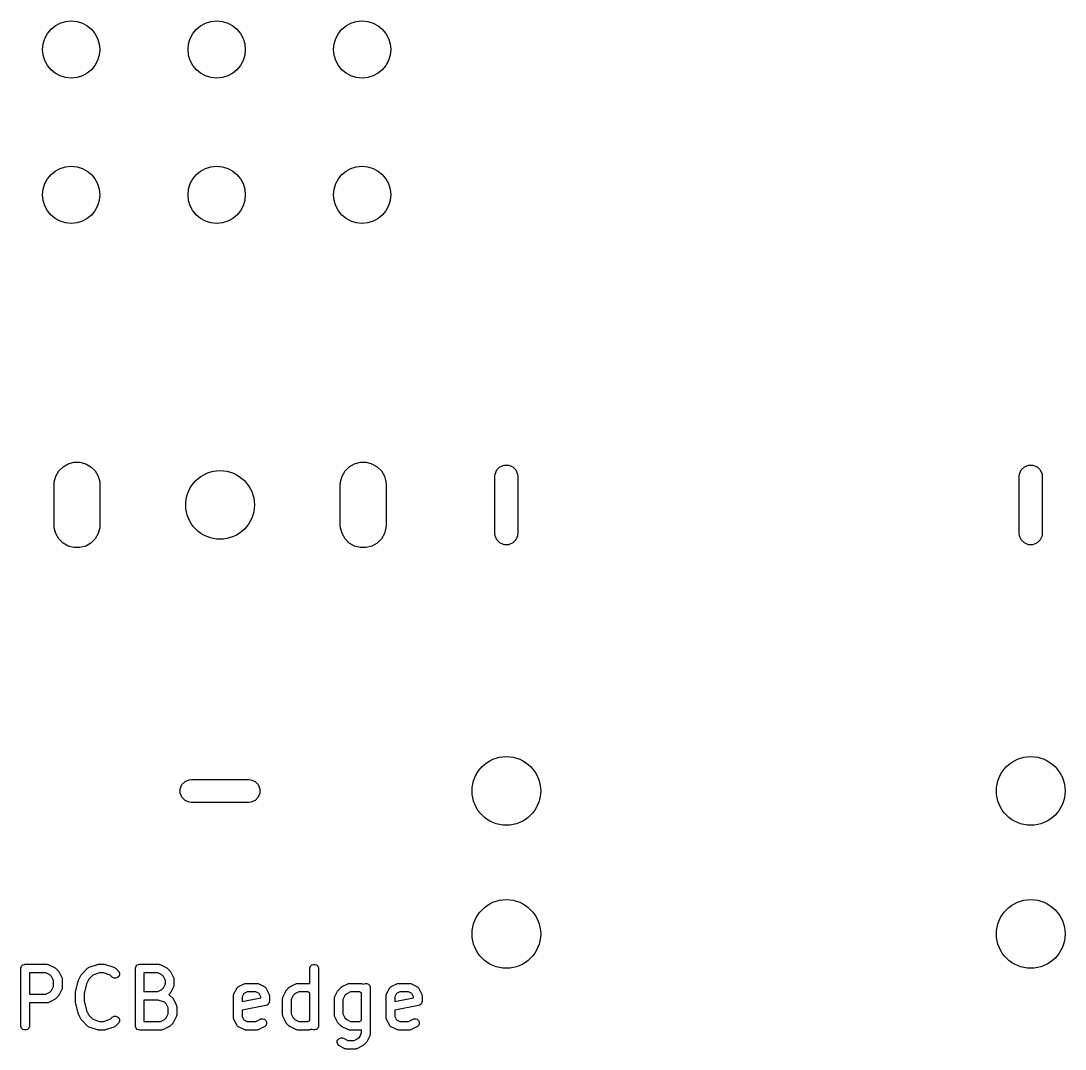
# Model space of a CAD drawing. Extents: x 1.65 to 4.85, y -4.53 to -1.63.
# Drawn here: x 2.459 to 3.177, y -4.272 to -3.565 of the extents above; entities that cross this region are included whole.
import ezdxf

# ---------------------------------------------------------------- set-up
doc = ezdxf.new("R2010")
doc.units = 0
doc.header["$MEASUREMENT"] = 0
doc.layers.add('BLACK', color=7, linetype='CONTINUOUS')

msp = doc.modelspace()

# ---------------------------------------------------------------- linework, layer by layer
at = {"layer": 'BLACK', "linetype": 'CONTINUOUS'}
for p, q in [((2.48805, -3.87136), (2.49161, -3.86931)), ((2.49161, -3.86931), (2.49558, -3.86824)), ((2.49558, -3.86824), (2.49969, -3.86824)), ((2.49969, -3.86824), (2.50366, -3.86931)), ((2.50366, -3.86931), (2.50722, -3.87136)), ((2.6849, -3.87136), (2.68846, -3.86931)), ((2.68846, -3.86931), (2.69243, -3.86824)), ((2.69243, -3.86824), (2.69654, -3.86824)), ((2.69654, -3.86824), (2.70051, -3.86931)), ((2.70051, -3.86931), (2.70408, -3.87136)), ((2.78854, -3.87141), (2.79138, -3.87023)), ((2.79138, -3.87023), (2.79445, -3.87023)), ((2.79445, -3.87023), (2.79729, -3.87141)), ((3.14917, -3.87141), (3.15201, -3.87023)), ((3.15201, -3.87023), (3.15508, -3.87023)), ((3.15508, -3.87023), (3.15792, -3.87141)), ((2.48309, -3.87783), (2.48514, -3.87427)), ((2.48514, -3.87427), (2.48805, -3.87136)), ((2.50722, -3.87136), (2.51013, -3.87427)), ((2.51013, -3.87427), (2.51219, -3.87783)), ((2.67994, -3.87783), (2.68199, -3.87427)), ((2.68199, -3.87427), (2.6849, -3.87136)), ((2.70408, -3.87136), (2.70698, -3.87427)), ((2.70698, -3.87427), (2.70904, -3.87783)), ((2.78504, -3.87795), (2.78519, -3.87642)), ((2.78519, -3.87642), (2.78637, -3.87358)), ((2.78637, -3.87358), (2.78854, -3.87141)), ((2.79729, -3.87141), (2.79946, -3.87358)), ((2.79946, -3.87358), (2.80064, -3.87642)), ((2.80064, -3.87642), (2.80079, -3.87795)), ((3.14567, -3.87795), (3.14582, -3.87642)), ((3.14582, -3.87642), (3.147, -3.87358)), ((3.147, -3.87358), (3.14917, -3.87141)), ((3.15792, -3.87141), (3.16009, -3.87358)), ((3.16009, -3.87358), (3.16127, -3.87642)), ((3.16127, -3.87642), (3.16142, -3.87795)), ((2.48189, -3.88386), (2.48202, -3.8818)), ((2.48189, -3.91142), (2.48189, -3.88386)), ((2.48202, -3.8818), (2.48309, -3.87783)), ((2.51219, -3.87783), (2.51325, -3.8818)), ((2.51325, -3.8818), (2.51339, -3.88386)), ((2.51339, -3.88386), (2.51339, -3.91142)), ((2.67874, -3.88386), (2.67887, -3.8818)), ((2.67874, -3.91142), (2.67874, -3.88386)), ((2.67887, -3.8818), (2.67994, -3.87783)), ((2.70904, -3.87783), (2.7101, -3.8818)), ((2.7101, -3.8818), (2.71024, -3.88386)), ((2.71024, -3.88386), (2.71024, -3.91142)), ((2.78504, -3.91732), (2.78504, -3.87795)), ((2.80079, -3.87795), (2.80079, -3.91732)), ((3.14567, -3.91732), (3.14567, -3.87795)), ((3.16142, -3.87795), (3.16142, -3.91732)), ((2.48202, -3.91347), (2.48189, -3.91142)), ((2.48309, -3.91744), (2.48202, -3.91347)), ((2.51325, -3.91347), (2.51219, -3.91744)), ((2.51339, -3.91142), (2.51325, -3.91347)), ((2.67887, -3.91347), (2.67874, -3.91142)), ((2.67994, -3.91744), (2.67887, -3.91347)), ((2.7101, -3.91347), (2.70904, -3.91744)), ((2.71024, -3.91142), (2.7101, -3.91347)), ((2.48514, -3.921), (2.48309, -3.91744)), ((2.51219, -3.91744), (2.51013, -3.921)), ((2.68199, -3.921), (2.67994, -3.91744)), ((2.70904, -3.91744), (2.70698, -3.921)), ((2.78519, -3.91886), (2.78504, -3.91732)), ((2.78637, -3.9217), (2.78519, -3.91886)), ((2.80064, -3.91886), (2.79946, -3.9217)), ((2.80079, -3.91732), (2.80064, -3.91886)), ((3.14582, -3.91886), (3.14567, -3.91732)), ((3.147, -3.9217), (3.14582, -3.91886)), ((3.16127, -3.91886), (3.16009, -3.9217)), ((3.16142, -3.91732), (3.16127, -3.91886)), ((2.48805, -3.92391), (2.48514, -3.921)), ((2.49161, -3.92597), (2.48805, -3.92391)), ((2.49558, -3.92703), (2.49161, -3.92597)), ((2.49969, -3.92703), (2.49558, -3.92703)), ((2.50366, -3.92597), (2.49969, -3.92703)), ((2.50722, -3.92391), (2.50366, -3.92597)), ((2.51013, -3.921), (2.50722, -3.92391)), ((2.6849, -3.92391), (2.68199, -3.921)), ((2.68846, -3.92597), (2.6849, -3.92391)), ((2.69243, -3.92703), (2.68846, -3.92597)), ((2.69654, -3.92703), (2.69243, -3.92703)), ((2.70051, -3.92597), (2.69654, -3.92703)), ((2.70408, -3.92391), (2.70051, -3.92597)), ((2.70698, -3.921), (2.70408, -3.92391)), ((2.78854, -3.92387), (2.78637, -3.9217)), ((2.79138, -3.92505), (2.78854, -3.92387)), ((2.79445, -3.92505), (2.79138, -3.92505)), ((2.79729, -3.92387), (2.79445, -3.92505)), ((2.79946, -3.9217), (2.79729, -3.92387)), ((3.14917, -3.92387), (3.147, -3.9217)), ((3.15201, -3.92505), (3.14917, -3.92387)), ((3.15508, -3.92505), (3.15201, -3.92505)), ((3.15792, -3.92387), (3.15508, -3.92505)), ((3.16009, -3.9217), (3.15792, -3.92387)), ((2.56866, -4.09295), (2.56983, -4.09011)), ((2.56866, -4.09602), (2.56866, -4.09295)), ((2.56983, -4.09011), (2.572, -4.08794)), ((2.572, -4.08794), (2.57484, -4.08677)), ((2.57484, -4.08677), (2.57638, -4.08661)), ((2.57638, -4.08661), (2.61575, -4.08661)), ((2.61575, -4.08661), (2.61728, -4.08677)), ((2.61728, -4.08677), (2.62012, -4.08794)), ((2.62012, -4.08794), (2.6223, -4.09011)), ((2.6223, -4.09011), (2.62347, -4.09295)), ((2.62347, -4.09295), (2.62347, -4.09602)), ((2.56983, -4.09886), (2.56866, -4.09602)), ((2.572, -4.10104), (2.56983, -4.09886)), ((2.6223, -4.09886), (2.62012, -4.10104)), ((2.62347, -4.09602), (2.6223, -4.09886)), ((2.57484, -4.10221), (2.572, -4.10104)), ((2.57638, -4.10236), (2.57484, -4.10221)), ((2.61575, -4.10236), (2.57638, -4.10236)), ((2.61728, -4.10221), (2.61575, -4.10236)), ((2.62012, -4.10104), (2.61728, -4.10221)), ((2.45912, -4.21615), (2.45956, -4.21508)), ((2.45956, -4.21508), (2.46038, -4.21427)), ((2.46038, -4.21427), (2.46144, -4.21383)), ((2.46144, -4.21383), (2.46202, -4.21377)), ((2.46202, -4.21377), (2.47702, -4.21377)), ((2.47702, -4.21377), (2.47759, -4.21383)), ((2.47759, -4.21383), (2.47769, -4.21387)), ((2.47769, -4.21387), (2.4778, -4.21388)), ((2.4778, -4.21388), (2.47834, -4.21408)), ((2.47834, -4.21408), (2.48209, -4.21596)), ((2.50608, -4.2158), (2.5117, -4.21392)), ((2.5117, -4.21392), (2.51199, -4.21386)), ((2.51199, -4.21386), (2.51206, -4.21383)), ((2.51206, -4.21383), (2.51216, -4.21382)), ((2.51216, -4.21382), (2.51227, -4.2138)), ((2.51227, -4.2138), (2.51234, -4.2138)), ((2.51234, -4.2138), (2.51264, -4.21377)), ((2.51264, -4.21377), (2.51639, -4.21377)), ((2.51639, -4.21377), (2.51668, -4.2138)), ((2.51668, -4.2138), (2.51675, -4.2138)), ((2.51675, -4.2138), (2.51686, -4.21382)), ((2.51686, -4.21382), (2.51696, -4.21383)), ((2.51696, -4.21383), (2.51703, -4.21386)), ((2.51703, -4.21386), (2.51732, -4.21392)), ((2.51732, -4.21392), (2.52294, -4.2158)), ((2.53786, -4.21615), (2.5383, -4.21508)), ((2.5383, -4.21508), (2.53912, -4.21427)), ((2.53912, -4.21427), (2.54018, -4.21383)), ((2.54018, -4.21383), (2.54076, -4.21377)), ((2.54076, -4.21377), (2.55388, -4.21377)), ((2.55388, -4.21377), (2.55446, -4.21383)), ((2.55446, -4.21383), (2.55455, -4.21387)), ((2.55455, -4.21387), (2.55466, -4.21388)), ((2.55466, -4.21388), (2.5552, -4.21408)), ((2.5552, -4.21408), (2.55895, -4.21596)), ((2.65785, -4.21615), (2.65829, -4.21508)), ((2.65829, -4.21508), (2.6591, -4.21427)), ((2.6591, -4.21427), (2.66017, -4.21383)), ((2.66017, -4.21383), (2.66132, -4.21383)), ((2.66132, -4.21383), (2.66238, -4.21427)), ((2.66238, -4.21427), (2.6632, -4.21508)), ((2.6632, -4.21508), (2.66364, -4.21615)), ((2.45906, -4.21673), (2.45912, -4.21615)), ((2.45906, -4.2561), (2.45906, -4.21673)), ((2.47632, -4.21968), (2.46497, -4.21968)), ((2.46497, -4.21968), (2.46497, -4.23439)), ((2.47902, -4.22103), (2.47632, -4.21968)), ((2.48021, -4.22222), (2.47902, -4.22103)), ((2.48156, -4.22492), (2.48021, -4.22222)), ((2.48209, -4.21596), (2.48233, -4.21611)), ((2.48233, -4.21611), (2.48241, -4.21614)), ((2.48241, -4.21614), (2.48249, -4.21621)), ((2.48249, -4.21621), (2.48258, -4.21627)), ((2.48258, -4.21627), (2.48263, -4.21633)), ((2.48263, -4.21633), (2.48285, -4.21651)), ((2.48285, -4.21651), (2.48473, -4.21839)), ((2.48473, -4.21839), (2.48491, -4.21861)), ((2.48491, -4.21861), (2.48497, -4.21866)), ((2.48497, -4.21866), (2.48503, -4.21875)), ((2.48503, -4.21875), (2.48509, -4.21883)), ((2.48509, -4.21883), (2.48512, -4.21891)), ((2.48512, -4.21891), (2.48528, -4.21915)), ((2.48528, -4.21915), (2.48716, -4.2229)), ((2.49875, -4.22478), (2.50062, -4.22103)), ((2.50062, -4.22103), (2.50078, -4.22078)), ((2.50078, -4.22078), (2.50081, -4.22071)), ((2.50081, -4.22071), (2.50087, -4.22063)), ((2.50087, -4.22063), (2.50093, -4.22054)), ((2.50093, -4.22054), (2.50099, -4.22049)), ((2.50099, -4.22049), (2.50117, -4.22026)), ((2.50117, -4.22026), (2.50492, -4.21651)), ((2.50492, -4.21651), (2.50537, -4.21614)), ((2.50537, -4.21614), (2.50547, -4.2161)), ((2.50547, -4.2161), (2.50555, -4.21603)), ((2.50555, -4.21603), (2.50608, -4.2158)), ((2.50861, -4.22118), (2.50569, -4.2241)), ((2.51312, -4.21968), (2.50861, -4.22118)), ((2.51591, -4.21968), (2.51312, -4.21968)), ((2.52041, -4.22118), (2.51591, -4.21968)), ((2.5218, -4.22256), (2.52041, -4.22118)), ((2.52294, -4.2158), (2.52347, -4.21603)), ((2.52347, -4.21603), (2.52355, -4.2161)), ((2.52355, -4.2161), (2.52365, -4.21614)), ((2.52365, -4.21614), (2.5241, -4.21651)), ((2.5241, -4.21651), (2.52597, -4.21839)), ((2.52634, -4.22212), (2.52552, -4.22293)), ((2.52597, -4.21839), (2.52634, -4.21883)), ((2.52634, -4.21883), (2.52678, -4.2199)), ((2.52678, -4.22105), (2.52634, -4.22212)), ((2.52678, -4.2199), (2.52678, -4.22105)), ((2.5378, -4.21673), (2.53786, -4.21615)), ((2.5378, -4.2561), (2.5378, -4.21673)), ((2.55318, -4.21968), (2.54371, -4.21968)), ((2.54371, -4.21968), (2.54371, -4.23252)), ((2.55588, -4.22103), (2.55318, -4.21968)), ((2.55708, -4.22222), (2.55588, -4.22103)), ((2.55843, -4.22492), (2.55708, -4.22222)), ((2.55895, -4.21596), (2.5592, -4.21611)), ((2.5592, -4.21611), (2.55927, -4.21614)), ((2.55927, -4.21614), (2.55935, -4.21621)), ((2.55935, -4.21621), (2.55944, -4.21627)), ((2.55944, -4.21627), (2.55949, -4.21633)), ((2.55949, -4.21633), (2.55972, -4.21651)), ((2.55972, -4.21651), (2.56159, -4.21839)), ((2.56159, -4.21839), (2.56178, -4.21861)), ((2.56178, -4.21861), (2.56184, -4.21866)), ((2.56184, -4.21866), (2.56189, -4.21875)), ((2.56189, -4.21875), (2.56196, -4.21883)), ((2.56196, -4.21883), (2.56199, -4.21891)), ((2.56199, -4.21891), (2.56215, -4.21915)), ((2.56215, -4.21915), (2.56402, -4.2229)), ((2.65779, -4.21673), (2.65785, -4.21615)), ((2.65779, -4.22701), (2.65779, -4.21673)), ((2.66364, -4.21615), (2.6637, -4.21673)), ((2.6637, -4.21673), (2.6637, -4.2561)), ((2.48021, -4.23185), (2.48156, -4.22915)), ((2.48156, -4.22915), (2.48156, -4.22492)), ((2.48716, -4.2229), (2.48736, -4.22344)), ((2.48736, -4.22344), (2.48737, -4.22355)), ((2.48737, -4.22355), (2.48741, -4.22365)), ((2.48741, -4.22365), (2.48747, -4.22422)), ((2.48747, -4.22422), (2.48747, -4.22985)), ((2.49665, -4.23288), (2.49852, -4.22538)), ((2.49852, -4.22538), (2.49854, -4.22534)), ((2.49854, -4.22532), (2.49863, -4.22508)), ((2.49854, -4.22534), (2.49854, -4.22532)), ((2.49863, -4.22508), (2.49872, -4.22484)), ((2.49872, -4.22484), (2.49873, -4.22482)), ((2.49873, -4.22482), (2.49875, -4.22478)), ((2.50417, -4.22713), (2.50247, -4.23396)), ((2.50569, -4.2241), (2.50417, -4.22713)), ((2.52224, -4.22293), (2.5218, -4.22256)), ((2.52331, -4.22337), (2.52224, -4.22293)), ((2.52446, -4.22337), (2.52331, -4.22337)), ((2.52552, -4.22293), (2.52446, -4.22337)), ((2.55708, -4.22997), (2.55843, -4.22728)), ((2.55843, -4.22728), (2.55843, -4.22492)), ((2.56402, -4.22929), (2.56215, -4.23304)), ((2.56402, -4.2229), (2.56423, -4.22344)), ((2.56423, -4.22875), (2.56402, -4.22929)), ((2.56423, -4.22344), (2.56424, -4.22355)), ((2.56424, -4.22865), (2.56423, -4.22875)), ((2.56424, -4.22355), (2.56428, -4.22365)), ((2.56428, -4.22855), (2.56424, -4.22865)), ((2.56428, -4.22365), (2.56433, -4.22422)), ((2.56433, -4.22797), (2.56428, -4.22855)), ((2.56433, -4.22422), (2.56433, -4.22797)), ((2.60807, -4.22967), (2.60831, -4.22939)), ((2.60831, -4.22939), (2.6086, -4.22921)), ((2.6086, -4.22921), (2.60866, -4.22916)), ((2.60866, -4.22916), (2.60871, -4.22914)), ((2.60871, -4.22914), (2.6088, -4.22908)), ((2.6088, -4.22908), (2.61255, -4.22721)), ((2.61255, -4.22721), (2.61309, -4.227)), ((2.61309, -4.227), (2.6132, -4.22699)), ((2.6132, -4.22699), (2.6133, -4.22695)), ((2.6133, -4.22695), (2.61387, -4.2269)), ((2.61387, -4.2269), (2.62137, -4.2269)), ((2.62137, -4.2269), (2.62195, -4.22695)), ((2.62195, -4.22695), (2.62205, -4.22699)), ((2.62205, -4.22699), (2.62215, -4.227)), ((2.62215, -4.227), (2.62269, -4.22721)), ((2.62269, -4.22721), (2.62644, -4.22908)), ((2.62644, -4.22908), (2.62654, -4.22914)), ((2.62654, -4.22914), (2.62658, -4.22916)), ((2.62658, -4.22916), (2.62664, -4.22921)), ((2.62664, -4.22921), (2.62693, -4.22939)), ((2.62693, -4.22939), (2.62717, -4.22967)), ((2.64366, -4.22964), (2.64388, -4.22945)), ((2.64388, -4.22945), (2.64393, -4.22939)), ((2.64393, -4.22939), (2.64402, -4.22933)), ((2.64402, -4.22933), (2.6441, -4.22927)), ((2.6441, -4.22927), (2.64418, -4.22924)), ((2.64418, -4.22924), (2.64442, -4.22908)), ((2.64442, -4.22908), (2.64817, -4.22721)), ((2.64817, -4.22721), (2.64871, -4.227)), ((2.64871, -4.227), (2.64882, -4.22699)), ((2.64882, -4.22699), (2.64892, -4.22695)), ((2.64892, -4.22695), (2.64949, -4.2269)), ((2.64949, -4.2269), (2.65699, -4.2269)), ((2.65699, -4.2269), (2.65757, -4.22695)), ((2.65757, -4.22695), (2.65767, -4.22699)), ((2.65767, -4.22699), (2.65777, -4.227)), ((2.65777, -4.227), (2.65779, -4.22701)), ((2.67928, -4.22964), (2.6795, -4.22945)), ((2.6795, -4.22945), (2.67955, -4.22939)), ((2.67955, -4.22939), (2.67964, -4.22933)), ((2.67964, -4.22933), (2.67972, -4.22927)), ((2.67972, -4.22927), (2.6798, -4.22924)), ((2.6798, -4.22924), (2.68004, -4.22908)), ((2.68004, -4.22908), (2.68379, -4.22721)), ((2.68379, -4.22721), (2.68433, -4.227)), ((2.68433, -4.227), (2.68444, -4.22699)), ((2.68444, -4.22699), (2.68454, -4.22695)), ((2.68454, -4.22695), (2.68511, -4.2269)), ((2.68511, -4.2269), (2.69261, -4.2269)), ((2.69261, -4.2269), (2.69319, -4.22695)), ((2.69319, -4.22695), (2.69329, -4.22699)), ((2.69329, -4.22699), (2.69339, -4.227)), ((2.69339, -4.227), (2.69393, -4.22721)), ((2.69393, -4.22721), (2.69458, -4.22753)), ((2.69458, -4.22753), (2.69472, -4.22739)), ((2.69472, -4.22739), (2.69579, -4.22695)), ((2.69579, -4.22695), (2.69694, -4.22695)), ((2.69694, -4.22695), (2.698, -4.22739)), ((2.698, -4.22739), (2.69882, -4.22821)), ((2.69882, -4.22821), (2.69926, -4.22927)), ((2.69926, -4.22927), (2.69932, -4.22985)), ((2.71306, -4.22967), (2.7133, -4.22939)), ((2.7133, -4.22939), (2.71359, -4.22921)), ((2.71359, -4.22921), (2.71365, -4.22916)), ((2.71365, -4.22916), (2.71369, -4.22914)), ((2.71369, -4.22914), (2.71379, -4.22908)), ((2.71379, -4.22908), (2.71754, -4.22721)), ((2.71754, -4.22721), (2.71808, -4.227)), ((2.71808, -4.227), (2.71819, -4.22699)), ((2.71819, -4.22699), (2.71828, -4.22695)), ((2.71828, -4.22695), (2.71886, -4.2269)), ((2.71886, -4.2269), (2.72636, -4.2269)), ((2.72636, -4.2269), (2.72694, -4.22695)), ((2.72694, -4.22695), (2.72703, -4.22699)), ((2.72703, -4.22699), (2.72714, -4.227)), ((2.72714, -4.227), (2.72768, -4.22721)), ((2.72768, -4.22721), (2.73143, -4.22908)), ((2.73143, -4.22908), (2.73153, -4.22914)), ((2.73153, -4.22914), (2.73157, -4.22916)), ((2.73157, -4.22916), (2.73163, -4.22921)), ((2.73163, -4.22921), (2.73192, -4.22939)), ((2.73192, -4.22939), (2.73216, -4.22967)), ((2.46497, -4.23439), (2.47632, -4.23439)), ((2.47632, -4.23439), (2.47902, -4.23305)), ((2.47902, -4.23305), (2.48021, -4.23185)), ((2.48473, -4.23569), (2.48285, -4.23756)), ((2.48491, -4.23546), (2.48473, -4.23569)), ((2.48497, -4.23541), (2.48491, -4.23546)), ((2.48503, -4.23532), (2.48497, -4.23541)), ((2.48509, -4.23524), (2.48503, -4.23532)), ((2.48512, -4.23517), (2.48509, -4.23524)), ((2.48528, -4.23492), (2.48512, -4.23517)), ((2.48716, -4.23117), (2.48528, -4.23492)), ((2.48736, -4.23063), (2.48716, -4.23117)), ((2.48737, -4.23052), (2.48736, -4.23063)), ((2.48741, -4.23042), (2.48737, -4.23052)), ((2.48747, -4.22985), (2.48741, -4.23042)), ((2.49656, -4.23345), (2.4966, -4.23324)), ((2.49657, -4.2335), (2.49656, -4.23345)), ((2.49656, -4.2336), (2.49657, -4.2335)), ((2.49656, -4.23922), (2.49656, -4.2336)), ((2.4966, -4.23324), (2.49662, -4.23302)), ((2.49662, -4.23302), (2.49663, -4.23298)), ((2.49663, -4.23298), (2.49665, -4.23288)), ((2.50247, -4.23396), (2.50247, -4.23886)), ((2.54371, -4.23252), (2.55318, -4.23252)), ((2.55318, -4.23252), (2.55588, -4.23117)), ((2.55588, -4.23117), (2.55708, -4.22997)), ((2.56159, -4.23381), (2.56073, -4.23468)), ((2.56073, -4.23468), (2.56097, -4.23478)), ((2.56097, -4.23478), (2.56105, -4.23485)), ((2.56105, -4.23485), (2.56115, -4.23489)), ((2.56115, -4.23489), (2.56159, -4.23526)), ((2.56178, -4.23358), (2.56159, -4.23381)), ((2.56159, -4.23526), (2.56347, -4.23713)), ((2.56184, -4.23353), (2.56178, -4.23358)), ((2.56189, -4.23344), (2.56184, -4.23353)), ((2.56196, -4.23336), (2.56189, -4.23344)), ((2.56199, -4.23329), (2.56196, -4.23336)), ((2.56215, -4.23304), (2.56199, -4.23329)), ((2.6053, -4.23547), (2.60535, -4.2349)), ((2.6053, -4.25047), (2.6053, -4.23547)), ((2.60535, -4.2349), (2.60539, -4.2348)), ((2.60539, -4.2348), (2.6054, -4.23469)), ((2.6054, -4.23469), (2.60561, -4.23415)), ((2.60561, -4.23415), (2.60748, -4.2304)), ((2.60748, -4.2304), (2.60754, -4.23031)), ((2.60754, -4.23031), (2.60756, -4.23026)), ((2.60756, -4.23026), (2.60761, -4.2302)), ((2.60761, -4.2302), (2.60779, -4.22991)), ((2.60779, -4.22991), (2.60807, -4.22967)), ((2.61232, -4.23392), (2.6112, -4.23617)), ((2.6112, -4.23617), (2.6112, -4.23937)), ((2.61457, -4.2328), (2.61232, -4.23392)), ((2.62068, -4.2328), (2.61457, -4.2328)), ((2.62292, -4.23392), (2.62068, -4.2328)), ((2.62404, -4.23617), (2.62292, -4.23392)), ((2.62404, -4.2368), (2.62404, -4.23617)), ((2.62717, -4.22967), (2.62745, -4.22991)), ((2.62745, -4.22991), (2.62764, -4.2302)), ((2.62764, -4.2302), (2.62769, -4.23026)), ((2.62769, -4.23026), (2.6277, -4.23031)), ((2.6277, -4.23031), (2.62776, -4.2304)), ((2.62776, -4.2304), (2.62964, -4.23415)), ((2.62964, -4.23415), (2.62984, -4.23469)), ((2.62984, -4.23469), (2.62985, -4.2348)), ((2.62985, -4.2348), (2.62989, -4.2349)), ((2.62989, -4.2349), (2.62995, -4.23547)), ((2.62995, -4.23547), (2.62995, -4.23922)), ((2.63904, -4.23735), (2.6391, -4.23677)), ((2.6391, -4.23677), (2.63914, -4.23667)), ((2.63914, -4.23667), (2.63915, -4.23657)), ((2.63915, -4.23657), (2.63935, -4.23603)), ((2.63935, -4.23603), (2.64123, -4.23228)), ((2.64123, -4.23228), (2.64138, -4.23203)), ((2.64138, -4.23203), (2.64141, -4.23196)), ((2.64141, -4.23196), (2.64148, -4.23188)), ((2.64148, -4.23188), (2.64154, -4.23179)), ((2.64154, -4.23179), (2.6416, -4.23174)), ((2.6416, -4.23174), (2.64178, -4.23151)), ((2.64178, -4.23151), (2.64366, -4.22964)), ((2.6463, -4.23535), (2.64495, -4.23804)), ((2.64749, -4.23415), (2.6463, -4.23535)), ((2.65019, -4.2328), (2.64749, -4.23415)), ((2.6563, -4.2328), (2.65019, -4.2328)), ((2.65779, -4.23355), (2.6563, -4.2328)), ((2.65779, -4.2524), (2.65779, -4.23355)), ((2.67466, -4.23735), (2.67472, -4.23677)), ((2.67472, -4.23677), (2.67476, -4.23667)), ((2.67476, -4.23667), (2.67477, -4.23657)), ((2.67477, -4.23657), (2.67497, -4.23603)), ((2.67497, -4.23603), (2.67685, -4.23228)), ((2.67685, -4.23228), (2.67701, -4.23203)), ((2.67701, -4.23203), (2.67703, -4.23196)), ((2.67703, -4.23196), (2.6771, -4.23188)), ((2.6771, -4.23188), (2.67716, -4.23179)), ((2.67716, -4.23179), (2.67722, -4.23174)), ((2.67722, -4.23174), (2.6774, -4.23151)), ((2.6774, -4.23151), (2.67928, -4.22964)), ((2.68192, -4.23535), (2.68057, -4.23804)), ((2.68311, -4.23415), (2.68192, -4.23535)), ((2.68581, -4.2328), (2.68311, -4.23415)), ((2.69192, -4.2328), (2.68581, -4.2328)), ((2.69341, -4.23355), (2.69192, -4.2328)), ((2.69341, -4.2524), (2.69341, -4.23355)), ((2.69932, -4.22985), (2.69932, -4.26172)), ((2.71028, -4.23547), (2.71034, -4.2349)), ((2.71028, -4.25047), (2.71028, -4.23547)), ((2.71034, -4.2349), (2.71038, -4.2348)), ((2.71038, -4.2348), (2.71039, -4.23469)), ((2.71039, -4.23469), (2.71059, -4.23415)), ((2.71059, -4.23415), (2.71247, -4.2304)), ((2.71247, -4.2304), (2.71253, -4.23031)), ((2.71253, -4.23031), (2.71255, -4.23026)), ((2.71255, -4.23026), (2.71259, -4.2302)), ((2.71259, -4.2302), (2.71278, -4.22991)), ((2.71278, -4.22991), (2.71306, -4.22967)), ((2.71731, -4.23392), (2.71619, -4.23617)), ((2.71619, -4.23617), (2.71619, -4.23937)), ((2.71956, -4.2328), (2.71731, -4.23392)), ((2.72566, -4.2328), (2.71956, -4.2328)), ((2.72791, -4.23392), (2.72566, -4.2328)), ((2.72903, -4.23617), (2.72791, -4.23392)), ((2.72903, -4.2368), (2.72903, -4.23617)), ((2.73216, -4.22967), (2.73244, -4.22991)), ((2.73244, -4.22991), (2.73262, -4.2302)), ((2.73262, -4.2302), (2.73267, -4.23026)), ((2.73267, -4.23026), (2.73269, -4.23031)), ((2.73269, -4.23031), (2.73275, -4.2304)), ((2.73275, -4.2304), (2.73462, -4.23415)), ((2.73462, -4.23415), (2.73483, -4.23469)), ((2.73483, -4.23469), (2.73484, -4.2348)), ((2.73484, -4.2348), (2.73488, -4.2349)), ((2.73488, -4.2349), (2.73494, -4.23547)), ((2.73494, -4.23547), (2.73494, -4.23922)), ((2.47702, -4.2403), (2.46497, -4.2403)), ((2.46497, -4.2403), (2.46497, -4.2561)), ((2.47759, -4.24024), (2.47702, -4.2403)), ((2.47769, -4.2402), (2.47759, -4.24024)), ((2.4778, -4.2402), (2.47769, -4.2402)), ((2.47834, -4.23999), (2.4778, -4.2402)), ((2.48209, -4.23811), (2.47834, -4.23999)), ((2.48233, -4.23796), (2.48209, -4.23811)), ((2.48241, -4.23793), (2.48233, -4.23796)), ((2.48249, -4.23786), (2.48241, -4.23793)), ((2.48258, -4.23781), (2.48249, -4.23786)), ((2.48263, -4.23775), (2.48258, -4.23781)), ((2.48285, -4.23756), (2.48263, -4.23775)), ((2.49657, -4.23932), (2.49656, -4.23922)), ((2.49656, -4.23937), (2.49657, -4.23932)), ((2.4966, -4.23958), (2.49656, -4.23937)), ((2.49662, -4.2398), (2.4966, -4.23958)), ((2.49663, -4.23984), (2.49662, -4.2398)), ((2.49665, -4.23994), (2.49663, -4.23984)), ((2.49852, -4.24744), (2.49665, -4.23994)), ((2.50247, -4.23886), (2.50417, -4.24569)), ((2.5534, -4.23843), (2.54371, -4.23843)), ((2.54371, -4.23843), (2.54371, -4.25314)), ((2.55791, -4.23993), (2.5534, -4.23843)), ((2.55895, -4.24097), (2.55791, -4.23993)), ((2.5603, -4.24367), (2.55895, -4.24097)), ((2.5603, -4.2479), (2.5603, -4.24367)), ((2.56347, -4.23713), (2.56365, -4.23736)), ((2.56365, -4.23736), (2.56371, -4.23741)), ((2.56371, -4.23741), (2.56377, -4.2375)), ((2.56377, -4.2375), (2.56383, -4.23758)), ((2.56383, -4.23758), (2.56386, -4.23765)), ((2.56386, -4.23765), (2.56402, -4.2379)), ((2.56402, -4.2379), (2.5659, -4.24165)), ((2.5659, -4.24165), (2.5661, -4.24219)), ((2.5661, -4.24219), (2.56611, -4.2423)), ((2.56611, -4.2423), (2.56615, -4.2424)), ((2.56615, -4.2424), (2.56621, -4.24297)), ((2.56621, -4.24297), (2.56621, -4.2486)), ((2.6112, -4.23937), (2.62404, -4.2368)), ((2.62758, -4.24212), (2.6112, -4.24539)), ((2.62813, -4.24195), (2.62758, -4.24212)), ((2.62837, -4.24179), (2.62813, -4.24195)), ((2.62864, -4.24168), (2.62837, -4.24179)), ((2.62884, -4.24147), (2.62864, -4.24168)), ((2.62909, -4.24131), (2.62884, -4.24147)), ((2.62925, -4.24107), (2.62909, -4.24131)), ((2.62945, -4.24086), (2.62925, -4.24107)), ((2.62956, -4.24059), (2.62945, -4.24086)), ((2.62973, -4.24035), (2.62956, -4.24059)), ((2.62978, -4.24007), (2.62973, -4.24035)), ((2.62989, -4.2398), (2.62978, -4.24007)), ((2.62995, -4.23922), (2.62989, -4.2398)), ((2.63904, -4.2486), (2.63904, -4.23735)), ((2.64495, -4.23804), (2.64495, -4.2479)), ((2.67466, -4.2486), (2.67466, -4.23735)), ((2.68057, -4.23804), (2.68057, -4.2479)), ((2.71619, -4.23937), (2.72903, -4.2368)), ((2.73256, -4.24212), (2.71619, -4.24539)), ((2.73312, -4.24195), (2.73256, -4.24212)), ((2.73336, -4.24179), (2.73312, -4.24195)), ((2.73362, -4.24168), (2.73336, -4.24179)), ((2.73383, -4.24147), (2.73362, -4.24168)), ((2.73407, -4.24131), (2.73383, -4.24147)), ((2.73423, -4.24107), (2.73407, -4.24131)), ((2.73444, -4.24086), (2.73423, -4.24107)), ((2.73455, -4.24059), (2.73444, -4.24086)), ((2.73471, -4.24035), (2.73455, -4.24059)), ((2.73477, -4.24007), (2.73471, -4.24035)), ((2.73488, -4.2398), (2.73477, -4.24007)), ((2.73494, -4.23922), (2.73488, -4.2398)), ((2.49854, -4.24748), (2.49852, -4.24744)), ((2.49854, -4.2475), (2.49854, -4.24748)), ((2.49863, -4.24774), (2.49854, -4.2475)), ((2.49872, -4.24798), (2.49863, -4.24774)), ((2.49873, -4.248), (2.49872, -4.24798)), ((2.49875, -4.24804), (2.49873, -4.248)), ((2.50062, -4.25179), (2.49875, -4.24804)), ((2.50417, -4.24569), (2.50569, -4.24872)), ((2.50569, -4.24872), (2.50861, -4.25164)), ((2.52041, -4.25164), (2.5218, -4.25026)), ((2.5218, -4.25026), (2.52224, -4.24989)), ((2.52224, -4.24989), (2.52331, -4.24945)), ((2.52331, -4.24945), (2.52446, -4.24945)), ((2.52446, -4.24945), (2.52552, -4.24989)), ((2.52552, -4.24989), (2.52634, -4.25071)), ((2.52634, -4.25071), (2.52678, -4.25177)), ((2.55776, -4.25179), (2.55895, -4.2506)), ((2.55895, -4.2506), (2.5603, -4.2479)), ((2.5659, -4.24992), (2.56402, -4.25367)), ((2.5661, -4.24938), (2.5659, -4.24992)), ((2.56611, -4.24927), (2.5661, -4.24938)), ((2.56615, -4.24917), (2.56611, -4.24927)), ((2.56621, -4.2486), (2.56615, -4.24917)), ((2.60535, -4.25105), (2.6053, -4.25047)), ((2.60539, -4.25114), (2.60535, -4.25105)), ((2.6054, -4.25125), (2.60539, -4.25114)), ((2.6112, -4.24539), (2.6112, -4.24977)), ((2.6112, -4.24977), (2.61232, -4.25202)), ((2.6391, -4.24917), (2.63904, -4.2486)), ((2.63914, -4.24927), (2.6391, -4.24917)), ((2.63915, -4.24938), (2.63914, -4.24927)), ((2.63935, -4.24992), (2.63915, -4.24938)), ((2.64123, -4.25367), (2.63935, -4.24992)), ((2.64495, -4.2479), (2.6463, -4.2506)), ((2.6463, -4.2506), (2.64749, -4.25179)), ((2.67472, -4.24917), (2.67466, -4.2486)), ((2.67476, -4.24927), (2.67472, -4.24917)), ((2.67477, -4.24938), (2.67476, -4.24927)), ((2.67497, -4.24992), (2.67477, -4.24938)), ((2.67685, -4.25367), (2.67497, -4.24992)), ((2.68057, -4.2479), (2.68192, -4.2506)), ((2.68192, -4.2506), (2.68311, -4.25179)), ((2.71034, -4.25105), (2.71028, -4.25047)), ((2.71038, -4.25114), (2.71034, -4.25105)), ((2.71039, -4.25125), (2.71038, -4.25114)), ((2.71619, -4.24539), (2.71619, -4.24977)), ((2.71619, -4.24977), (2.71731, -4.25202)), ((2.45912, -4.25667), (2.45906, -4.2561)), ((2.45956, -4.25774), (2.45912, -4.25667)), ((2.46038, -4.25855), (2.45956, -4.25774)), ((2.46447, -4.25774), (2.46366, -4.25855)), ((2.46491, -4.25667), (2.46447, -4.25774)), ((2.46497, -4.2561), (2.46491, -4.25667)), ((2.50078, -4.25204), (2.50062, -4.25179)), ((2.50081, -4.25211), (2.50078, -4.25204)), ((2.50087, -4.25219), (2.50081, -4.25211)), ((2.50093, -4.25228), (2.50087, -4.25219)), ((2.50099, -4.25233), (2.50093, -4.25228)), ((2.50117, -4.25256), (2.50099, -4.25233)), ((2.50492, -4.25631), (2.50117, -4.25256)), ((2.50537, -4.25668), (2.50492, -4.25631)), ((2.50547, -4.25672), (2.50537, -4.25668)), ((2.50555, -4.25679), (2.50547, -4.25672)), ((2.50608, -4.25702), (2.50555, -4.25679)), ((2.5117, -4.2589), (2.50608, -4.25702)), ((2.50861, -4.25164), (2.51312, -4.25314)), ((2.51312, -4.25314), (2.51591, -4.25314)), ((2.51591, -4.25314), (2.52041, -4.25164)), ((2.52294, -4.25702), (2.51732, -4.2589)), ((2.52347, -4.25679), (2.52294, -4.25702)), ((2.52355, -4.25672), (2.52347, -4.25679)), ((2.52365, -4.25668), (2.52355, -4.25672)), ((2.5241, -4.25631), (2.52365, -4.25668)), ((2.52597, -4.25443), (2.5241, -4.25631)), ((2.52634, -4.25399), (2.52597, -4.25443)), ((2.52678, -4.25292), (2.52634, -4.25399)), ((2.52678, -4.25177), (2.52678, -4.25292)), ((2.53786, -4.25667), (2.5378, -4.2561)), ((2.5383, -4.25774), (2.53786, -4.25667)), ((2.53912, -4.25855), (2.5383, -4.25774)), ((2.54371, -4.25314), (2.55506, -4.25314)), ((2.55506, -4.25314), (2.55776, -4.25179)), ((2.56083, -4.25686), (2.55708, -4.25874)), ((2.56107, -4.25671), (2.56083, -4.25686)), ((2.56115, -4.25668), (2.56107, -4.25671)), ((2.56123, -4.25661), (2.56115, -4.25668)), ((2.56132, -4.25655), (2.56123, -4.25661)), ((2.56137, -4.25649), (2.56132, -4.25655)), ((2.56159, -4.25631), (2.56137, -4.25649)), ((2.56347, -4.25443), (2.56159, -4.25631)), ((2.56365, -4.25421), (2.56347, -4.25443)), ((2.56371, -4.25416), (2.56365, -4.25421)), ((2.56377, -4.25407), (2.56371, -4.25416)), ((2.56383, -4.25399), (2.56377, -4.25407)), ((2.56386, -4.25391), (2.56383, -4.25399)), ((2.56402, -4.25367), (2.56386, -4.25391)), ((2.60561, -4.25179), (2.6054, -4.25125)), ((2.60748, -4.25554), (2.60561, -4.25179)), ((2.60754, -4.25564), (2.60748, -4.25554)), ((2.60756, -4.25568), (2.60754, -4.25564)), ((2.60761, -4.25574), (2.60756, -4.25568)), ((2.60779, -4.25603), (2.60761, -4.25574)), ((2.60807, -4.25627), (2.60779, -4.25603)), ((2.60831, -4.25655), (2.60807, -4.25627)), ((2.6086, -4.25674), (2.60831, -4.25655)), ((2.60866, -4.25679), (2.6086, -4.25674)), ((2.60871, -4.2568), (2.60866, -4.25679)), ((2.6088, -4.25686), (2.60871, -4.2568)), ((2.61255, -4.25874), (2.6088, -4.25686)), ((2.61232, -4.25202), (2.61457, -4.25314)), ((2.61457, -4.25314), (2.62068, -4.25314)), ((2.62068, -4.25314), (2.6238, -4.25158)), ((2.62644, -4.25686), (2.62269, -4.25874)), ((2.6238, -4.25158), (2.62434, -4.25137)), ((2.62434, -4.25137), (2.62549, -4.25129)), ((2.62549, -4.25129), (2.62658, -4.25166)), ((2.62693, -4.25655), (2.62644, -4.25686)), ((2.62658, -4.25166), (2.62745, -4.25241)), ((2.62769, -4.25568), (2.62693, -4.25655)), ((2.62745, -4.25241), (2.62797, -4.25344)), ((2.62805, -4.25459), (2.62769, -4.25568)), ((2.62797, -4.25344), (2.62805, -4.25459)), ((2.64138, -4.25391), (2.64123, -4.25367)), ((2.64141, -4.25399), (2.64138, -4.25391)), ((2.64148, -4.25407), (2.64141, -4.25399)), ((2.64154, -4.25416), (2.64148, -4.25407)), ((2.6416, -4.25421), (2.64154, -4.25416)), ((2.64178, -4.25443), (2.6416, -4.25421)), ((2.64366, -4.25631), (2.64178, -4.25443)), ((2.64388, -4.25649), (2.64366, -4.25631)), ((2.64393, -4.25655), (2.64388, -4.25649)), ((2.64402, -4.25661), (2.64393, -4.25655)), ((2.6441, -4.25668), (2.64402, -4.25661)), ((2.64418, -4.25671), (2.6441, -4.25668)), ((2.64442, -4.25686), (2.64418, -4.25671)), ((2.64817, -4.25874), (2.64442, -4.25686)), ((2.64749, -4.25179), (2.65019, -4.25314)), ((2.65019, -4.25314), (2.6563, -4.25314)), ((2.6563, -4.25314), (2.65779, -4.2524)), ((2.6632, -4.25774), (2.66238, -4.25855)), ((2.66364, -4.25667), (2.6632, -4.25774)), ((2.6637, -4.2561), (2.66364, -4.25667)), ((2.67701, -4.25391), (2.67685, -4.25367)), ((2.67703, -4.25399), (2.67701, -4.25391)), ((2.6771, -4.25407), (2.67703, -4.25399)), ((2.67716, -4.25416), (2.6771, -4.25407)), ((2.67722, -4.25421), (2.67716, -4.25416)), ((2.6774, -4.25443), (2.67722, -4.25421)), ((2.67928, -4.25631), (2.6774, -4.25443)), ((2.6795, -4.25649), (2.67928, -4.25631)), ((2.67955, -4.25655), (2.6795, -4.25649)), ((2.67964, -4.25661), (2.67955, -4.25655)), ((2.67972, -4.25668), (2.67964, -4.25661)), ((2.6798, -4.25671), (2.67972, -4.25668)), ((2.68004, -4.25686), (2.6798, -4.25671)), ((2.68379, -4.25874), (2.68004, -4.25686)), ((2.68311, -4.25179), (2.68581, -4.25314)), ((2.68581, -4.25314), (2.69192, -4.25314)), ((2.69192, -4.25314), (2.69341, -4.2524)), ((2.71059, -4.25179), (2.71039, -4.25125)), ((2.71247, -4.25554), (2.71059, -4.25179)), ((2.71253, -4.25564), (2.71247, -4.25554)), ((2.71255, -4.25568), (2.71253, -4.25564)), ((2.71259, -4.25574), (2.71255, -4.25568)), ((2.71278, -4.25603), (2.71259, -4.25574)), ((2.71306, -4.25627), (2.71278, -4.25603)), ((2.7133, -4.25655), (2.71306, -4.25627)), ((2.71359, -4.25674), (2.7133, -4.25655)), ((2.71365, -4.25679), (2.71359, -4.25674)), ((2.71369, -4.2568), (2.71365, -4.25679)), ((2.71379, -4.25686), (2.71369, -4.2568)), ((2.71754, -4.25874), (2.71379, -4.25686)), ((2.71731, -4.25202), (2.71956, -4.25314)), ((2.71956, -4.25314), (2.72566, -4.25314)), ((2.72566, -4.25314), (2.72879, -4.25158)), ((2.73143, -4.25686), (2.72768, -4.25874)), ((2.72879, -4.25158), (2.72933, -4.25137)), ((2.72933, -4.25137), (2.73048, -4.25129)), ((2.73048, -4.25129), (2.73157, -4.25166)), ((2.73192, -4.25655), (2.73143, -4.25686)), ((2.73157, -4.25166), (2.73244, -4.25241)), ((2.73267, -4.25568), (2.73192, -4.25655)), ((2.73244, -4.25241), (2.73296, -4.25344)), ((2.73304, -4.25459), (2.73267, -4.25568)), ((2.73296, -4.25344), (2.73304, -4.25459)), ((2.46144, -4.25899), (2.46038, -4.25855)), ((2.46259, -4.25899), (2.46144, -4.25899)), ((2.46366, -4.25855), (2.46259, -4.25899)), ((2.51199, -4.25896), (2.5117, -4.2589)), ((2.51206, -4.25899), (2.51199, -4.25896)), ((2.51216, -4.259), (2.51206, -4.25899)), ((2.51227, -4.25902), (2.51216, -4.259)), ((2.51234, -4.25902), (2.51227, -4.25902)), ((2.51264, -4.25905), (2.51234, -4.25902)), ((2.51639, -4.25905), (2.51264, -4.25905)), ((2.51668, -4.25902), (2.51639, -4.25905)), ((2.51675, -4.25902), (2.51668, -4.25902)), ((2.51686, -4.259), (2.51675, -4.25902)), ((2.51696, -4.25899), (2.51686, -4.259)), ((2.51703, -4.25896), (2.51696, -4.25899)), ((2.51732, -4.2589), (2.51703, -4.25896)), ((2.54018, -4.25899), (2.53912, -4.25855)), ((2.54076, -4.25905), (2.54018, -4.25899)), ((2.55576, -4.25905), (2.54076, -4.25905)), ((2.55633, -4.25899), (2.55576, -4.25905)), ((2.55643, -4.25895), (2.55633, -4.25899)), ((2.55654, -4.25894), (2.55643, -4.25895)), ((2.55708, -4.25874), (2.55654, -4.25894)), ((2.61309, -4.25894), (2.61255, -4.25874)), ((2.6132, -4.25895), (2.61309, -4.25894)), ((2.6133, -4.25899), (2.6132, -4.25895)), ((2.61387, -4.25905), (2.6133, -4.25899)), ((2.62137, -4.25905), (2.61387, -4.25905)), ((2.62195, -4.25899), (2.62137, -4.25905)), ((2.62205, -4.25895), (2.62195, -4.25899)), ((2.62215, -4.25894), (2.62205, -4.25895)), ((2.62269, -4.25874), (2.62215, -4.25894)), ((2.64871, -4.25894), (2.64817, -4.25874)), ((2.64882, -4.25895), (2.64871, -4.25894)), ((2.64892, -4.25899), (2.64882, -4.25895)), ((2.64949, -4.25905), (2.64892, -4.25899)), ((2.65699, -4.25905), (2.64949, -4.25905)), ((2.65757, -4.25899), (2.65699, -4.25905)), ((2.65767, -4.25895), (2.65757, -4.25899)), ((2.65777, -4.25894), (2.65767, -4.25895)), ((2.65831, -4.25874), (2.65777, -4.25894)), ((2.65896, -4.25841), (2.65831, -4.25874)), ((2.6591, -4.25855), (2.65896, -4.25841)), ((2.66017, -4.25899), (2.6591, -4.25855)), ((2.66132, -4.25899), (2.66017, -4.25899)), ((2.66238, -4.25855), (2.66132, -4.25899)), ((2.67716, -4.26553), (2.67803, -4.26478)), ((2.67803, -4.26478), (2.67912, -4.26441)), ((2.67912, -4.26441), (2.68027, -4.2645)), ((2.68027, -4.2645), (2.68081, -4.2647)), ((2.68081, -4.2647), (2.68394, -4.26627)), ((2.68433, -4.25894), (2.68379, -4.25874)), ((2.68444, -4.25895), (2.68433, -4.25894)), ((2.68454, -4.25899), (2.68444, -4.25895)), ((2.68511, -4.25905), (2.68454, -4.25899)), ((2.69261, -4.25905), (2.68511, -4.25905)), ((2.68817, -4.26627), (2.69086, -4.26492)), ((2.69086, -4.26492), (2.69206, -4.26372)), ((2.69206, -4.26372), (2.69341, -4.26102)), ((2.69319, -4.25899), (2.69261, -4.25905)), ((2.69329, -4.25895), (2.69319, -4.25899)), ((2.69339, -4.25894), (2.69329, -4.25895)), ((2.69341, -4.25894), (2.69339, -4.25894)), ((2.69341, -4.26102), (2.69341, -4.25894)), ((2.699, -4.26304), (2.69713, -4.26679)), ((2.69921, -4.2625), (2.699, -4.26304)), ((2.69922, -4.26239), (2.69921, -4.2625)), ((2.69926, -4.2623), (2.69922, -4.26239)), ((2.69932, -4.26172), (2.69926, -4.2623)), ((2.71808, -4.25894), (2.71754, -4.25874)), ((2.71819, -4.25895), (2.71808, -4.25894)), ((2.71828, -4.25899), (2.71819, -4.25895)), ((2.71886, -4.25905), (2.71828, -4.25899)), ((2.72636, -4.25905), (2.71886, -4.25905)), ((2.72694, -4.25899), (2.72636, -4.25905)), ((2.72703, -4.25895), (2.72694, -4.25899)), ((2.72714, -4.25894), (2.72703, -4.25895)), ((2.72768, -4.25874), (2.72714, -4.25894)), ((2.67656, -4.26771), (2.67664, -4.26656)), ((2.67692, -4.26881), (2.67656, -4.26771)), ((2.67664, -4.26656), (2.67716, -4.26553)), ((2.67768, -4.26968), (2.67692, -4.26881)), ((2.67817, -4.26998), (2.67768, -4.26968)), ((2.68192, -4.27186), (2.67817, -4.26998)), ((2.68246, -4.27207), (2.68192, -4.27186)), ((2.68257, -4.27207), (2.68246, -4.27207)), ((2.68266, -4.27211), (2.68257, -4.27207)), ((2.68324, -4.27217), (2.68266, -4.27211)), ((2.68886, -4.27217), (2.68324, -4.27217)), ((2.68394, -4.26627), (2.68817, -4.26627)), ((2.68944, -4.27211), (2.68886, -4.27217)), ((2.68954, -4.27207), (2.68944, -4.27211)), ((2.68964, -4.27207), (2.68954, -4.27207)), ((2.69018, -4.27186), (2.68964, -4.27207)), ((2.69393, -4.26998), (2.69018, -4.27186)), ((2.69418, -4.26983), (2.69393, -4.26998)), ((2.69425, -4.2698), (2.69418, -4.26983)), ((2.69433, -4.26973), (2.69425, -4.2698)), ((2.69442, -4.26968), (2.69433, -4.26973)), ((2.69447, -4.26962), (2.69442, -4.26968)), ((2.6947, -4.26943), (2.69447, -4.26962)), ((2.69658, -4.26756), (2.6947, -4.26943)), ((2.69676, -4.26733), (2.69658, -4.26756)), ((2.69682, -4.26728), (2.69676, -4.26733)), ((2.69688, -4.26719), (2.69682, -4.26728)), ((2.69694, -4.26711), (2.69688, -4.26719)), ((2.69697, -4.26704), (2.69694, -4.26711)), ((2.69713, -4.26679), (2.69697, -4.26704))]:
    msp.add_line(p, q, dxfattribs=at)
at = {"layer": 'BLACK'}
for centre, radius in [((2.4937, -3.58425), 0.01969), ((2.5937, -3.58425), 0.01969), ((2.6937, -3.58425), 0.01969), ((2.4937, -3.68425), 0.01969), ((2.5937, -3.68425), 0.01969), ((2.6937, -3.68425), 0.01969), ((2.59606, -3.89764), 0.02362), ((2.79291, -4.09449), 0.02362), ((3.15354, -4.09449), 0.02362), ((2.79291, -4.19291), 0.02362), ((3.15354, -4.19291), 0.02362)]:
    msp.add_circle(centre, radius, dxfattribs=at)

doc.saveas('drawing.dxf')
